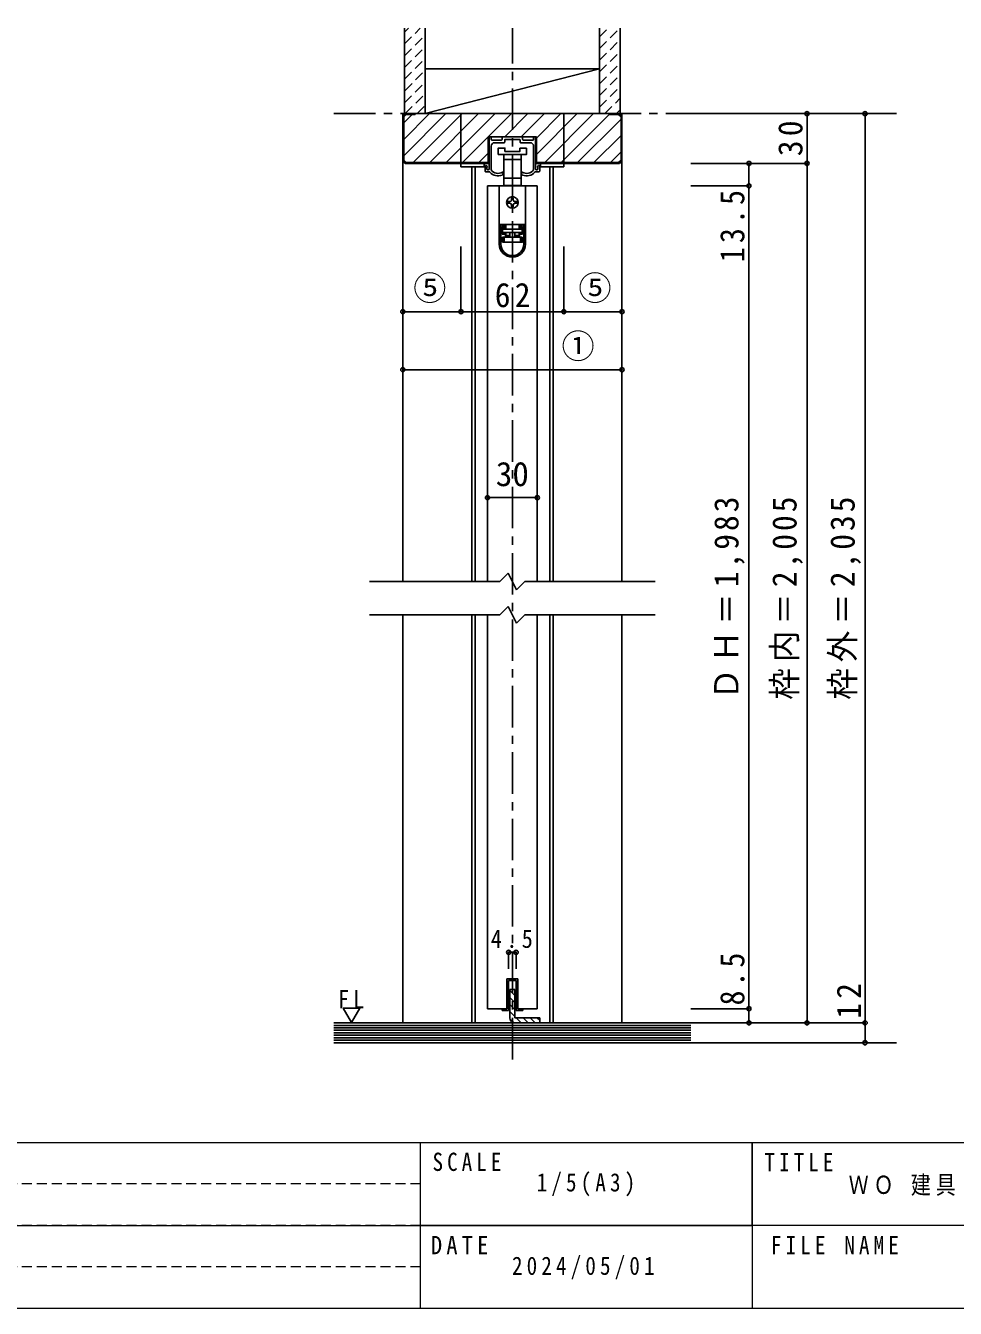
# Model space of a CAD drawing. Units: millimetres on the paper, with parts at other scales. Extents: x -197 to 362, y -138 to 137.
# Drawn here: x -29.7 to 82.3, y -138 to 16.6 of the extents above; entities that cross this region are included whole.
import ezdxf
from ezdxf.enums import TextEntityAlignment as Align

# ---------------------------------------------------------------- set-up
doc = ezdxf.new("R2010")
doc.units = ezdxf.units.MM
doc.header["$PDMODE"] = 32
doc.header["$PDSIZE"] = 0.5
doc.linetypes.add('CHAIN1', pattern=[8, 5, -1, 1, -1])
doc.linetypes.add('DASHED1', pattern=[1.8, 1.2, -0.6])
for name, color, linetype in [('0-1_通り芯', 4, 'CHAIN1'), ('0-2_柱', 3, 'Continuous'), ('0-3_仕上げ', 2, 'Continuous'), ('0-4_枠', 3, 'Continuous'), ('0-6_扉', 2, 'Continuous'), ('0-7_金物', 7, 'Continuous'), ('0-8_戸当り', 7, 'Continuous'), ('0-A_文字', 7, 'Continuous'), ('0-B_寸法', 7, 'Continuous'), ('0-C_ハッチ', 4, 'DASHED1'), ('F-A_文字', 7, 'Continuous')]:
    doc.layers.add(name, color=color, linetype=linetype)
doc.layers.add('F-0_補助線', color=7, linetype='Continuous', lineweight=18)
doc.styles.add('ＭＳ ゴシック', font='')
doc.styles.get('ＭＳ ゴシック').set_extended_font_data('MS Gothic')

msp = doc.modelspace()

# ---------------------------------------------------------------- linework, layer by layer
at = {"layer": '0-1_通り芯'}
for p, q in [((28.921, -108), (28.921, 16.25)), ((7.421, 5.95), (75.221, 5.95)), ((7.421, -106), (75.221, -106))]:
    msp.add_line(p, q, dxfattribs=at)
at = {"layer": '0-2_柱'}
for p, q in [((18.421, 11.35), (39.421, 11.35)), ((39.421, 5.95), (18.421, 5.95))]:
    msp.add_line(p, q, dxfattribs=at)
at = {"layer": '0-2_柱', "color": 7}
msp.add_line((18.421, 5.95), (39.421, 11.35), dxfattribs=at)
at = {"layer": '0-3_仕上げ'}
for p, q in [((15.921, 5.95), (15.921, 16.25)), ((18.421, 5.95), (18.421, 16.25)), ((39.421, 5.95), (39.421, 16.25)), ((41.921, 5.95), (41.921, 16.25)), ((50.421, -103.6), (7.421, -103.6)), ((50.421, -106), (7.421, -106))]:
    msp.add_line(p, q, dxfattribs=at)
at = {"layer": '0-3_仕上げ', "color": 7}
for p, q in [((50.421, -103.9), (7.421, -103.9)), ((50.421, -104.2), (7.421, -104.2)), ((50.421, -104.5), (7.421, -104.5)), ((50.421, -104.8), (7.421, -104.8)), ((50.421, -105.1), (7.421, -105.1)), ((50.421, -105.4), (7.421, -105.4)), ((50.421, -105.7), (7.421, -105.7))]:
    msp.add_line(p, q, dxfattribs=at)
at = {"layer": '0-4_枠'}
for p, q in [((15.721, 5.65), (16.021, 5.95)), ((15.721, 0.25), (15.721, 5.65)), ((15.821, 5.55), (16.121, 5.85)), ((15.821, 0.35), (15.821, 5.55)), ((16.121, 5.85), (17.221, 5.85)), ((17.221, 5.85), (17.221, 5.95)), ((22.721, -0.05), (22.721, 5.95)), ((35.121, 5.95), (35.121, -0.05)), ((40.621, 5.95), (40.621, 5.85)), ((41.721, 5.85), (40.621, 5.85)), ((42.021, 5.55), (41.721, 5.85)), ((42.021, 5.55), (42.021, 0.35)), ((42.121, 5.65), (42.121, 0.25)), ((26.021, 3.15), (31.821, 3.15)), ((26.021, -0.05), (26.021, 3.15)), ((31.821, -0.05), (31.821, 3.15)), ((16.021, -0.05), (15.721, 0.25)), ((16.121, 0.05), (15.821, 0.35)), ((16.121, 0.05), (26.021, 0.05)), ((41.721, 0.05), (31.821, 0.05)), ((41.721, 0.05), (42.021, 0.35)), ((41.821, -0.05), (42.121, 0.25)), ((16.021, -0.05), (26.021, -0.05)), ((41.821, -0.05), (31.821, -0.05))]:
    msp.add_line(p, q, dxfattribs=at)
at = {"layer": '0-4_枠', "color": 4}
for p, q in [((15.721, -50.425), (15.721, 5.95)), ((42.121, 5.95), (42.121, -50.425)), ((24.021, -50.425), (24.021, -0.45)), ((33.821, -0.45), (33.821, -50.425)), ((15.721, -103.6), (15.721, -54.425)), ((24.021, -54.425), (24.021, -103.6)), ((33.821, -54.425), (33.821, -103.6)), ((42.121, -54.425), (42.121, -103.6))]:
    msp.add_line(p, q, dxfattribs=at)
at = {"layer": '0-4_枠'}
msp.add_lwpolyline([(42.121, 5.65), (41.821, 5.95), (16.021, 5.95)], dxfattribs=at)
at = {"layer": '0-6_扉', "color": 6}
for p, q in [((25.921, -2.75), (31.921, -2.75)), ((25.921, -2.75), (25.921, -50.425)), ((31.921, -2.75), (31.921, -50.425)), ((25.921, -54.425), (25.921, -101.9)), ((31.921, -54.425), (31.921, -101.9)), ((28.271, -98.3), (28.271, -101.9)), ((25.921, -101.9), (28.271, -101.9)), ((29.571, -101.9), (31.921, -101.9))]:
    msp.add_line(p, q, dxfattribs=at)
at = {"layer": '0-6_扉'}
for p, q in [((27.421, -50.425), (28.421, -49.425)), ((28.421, -49.425), (29.421, -51.425)), ((11.721, -50.425), (27.421, -50.425)), ((29.421, -51.425), (30.421, -50.425)), ((30.421, -50.425), (46.121, -50.425)), ((27.421, -54.425), (28.421, -53.425)), ((28.421, -53.425), (29.421, -55.425)), ((11.721, -54.425), (27.421, -54.425)), ((29.421, -55.425), (30.421, -54.425)), ((30.421, -54.425), (46.121, -54.425))]:
    msp.add_line(p, q, dxfattribs=at)
at = {"layer": '0-6_扉', "color": 6}
msp.add_lwpolyline([(28.271, -98.3), (29.571, -98.3), (29.571, -101.9)], dxfattribs=at)
at = {"layer": '0-7_金物'}
for p, q in [((26.221, 3.15), (26.261, 3.15)), ((27.791, 3.15), (30.051, 3.15)), ((31.621, 3.15), (31.581, 3.15)), ((26.121, -0.71), (26.121, 3.05)), ((26.361, 2.85), (26.361, 3.05)), ((26.361, -0.775), (26.361, 2.05)), ((26.461, 2.75), (27.591, 2.75)), ((26.761, 2.45), (27.931, 2.45)), ((27.691, 2.85), (27.691, 3.05)), ((27.991, 2.51), (27.991, 2.79)), ((28.051, 2.85), (28.861, 2.85)), ((28.921, 2.91), (28.861, 2.85)), ((28.981, 2.85), (28.921, 2.91)), ((28.981, 2.85), (29.791, 2.85)), ((30.621, 1.81), (29.821, 1.81)), ((29.851, 2.51), (29.851, 2.79)), ((31.081, 2.45), (29.911, 2.45)), ((30.151, 2.85), (30.151, 3.05)), ((31.381, 2.75), (30.251, 2.75)), ((31.481, 2.85), (31.481, 3.05)), ((31.481, -0.775), (31.481, 2.05)), ((31.721, -0.71), (31.721, 3.05)), ((29.971, 0.41), (29.971, 1.01)), ((29.971, -1.91), (29.971, 0.41)), ((25.621, -0.95), (25.621, -0.41)), ((25.721, -1.05), (26.181, -1.05)), ((25.861, -0.71), (25.861, -0.49)), ((26.021, -0.81), (25.961, -0.81)), ((27.821, -1.267), (27.821, -1.15)), ((30.021, -1.267), (30.021, -1.15)), ((32.121, -1.05), (31.661, -1.05)), ((31.821, -0.81), (31.881, -0.81)), ((31.981, -0.71), (31.981, -0.49)), ((32.221, -0.95), (32.221, -0.41)), ((27.341, -2.75), (27.341, -7.41)), ((30.501, -2.75), (27.341, -2.75)), ((28.921, -1.81), (27.871, -1.81)), ((27.871, -1.81), (27.871, -2.69)), ((27.871, -2.69), (28.121, -2.69)), ((28.121, -2.69), (28.121, -2.75)), ((29.721, -2.69), (28.121, -2.69)), ((29.971, -1.81), (28.921, -1.81)), ((29.721, -2.69), (29.971, -2.69)), ((29.721, -2.75), (29.721, -2.69)), ((29.971, -2.69), (29.971, -1.81)), ((30.501, -2.75), (30.501, -7.41)), ((28.821, -4.45), (28.821, -4.25)), ((29.021, -4.25), (29.021, -4.45)), ((28.421, -4.65), (28.621, -4.65)), ((28.621, -4.85), (28.421, -4.85)), ((28.821, -5.25), (28.821, -5.05)), ((29.021, -5.05), (29.021, -5.25)), ((29.221, -4.65), (29.421, -4.65)), ((29.421, -4.85), (29.221, -4.85)), ((27.341, -7.41), (30.501, -7.41)), ((27.341, -7.41), (27.341, -7.43)), ((27.341, -7.43), (27.541, -7.43)), ((27.341, -9.77), (27.341, -7.43)), ((27.541, -7.43), (28.081, -7.43)), ((27.541, -7.43), (27.541, -9.77)), ((28.081, -7.63), (27.701, -7.63)), ((27.701, -8.57), (27.701, -7.63)), ((27.941, -7.41), (27.941, -7.43)), ((28.081, -7.63), (28.081, -7.43)), ((28.081, -7.83), (28.081, -7.63)), ((28.121, -7.41), (28.121, -7.85)), ((29.721, -7.85), (29.721, -7.41)), ((29.761, -7.43), (30.301, -7.43)), ((29.761, -7.43), (29.761, -7.63)), ((30.141, -7.63), (29.761, -7.63)), ((29.901, -7.43), (29.901, -7.41)), ((30.141, -7.63), (30.141, -8.57)), ((30.301, -7.43), (30.501, -7.43)), ((30.301, -9.77), (30.301, -7.43)), ((30.501, -7.41), (30.501, -7.43)), ((30.501, -7.43), (30.501, -9.77)), ((27.701, -7.83), (28.081, -7.83)), ((27.701, -8.57), (28.081, -8.57)), ((27.741, -7.95), (27.741, -7.85)), ((27.741, -7.85), (28.121, -7.85)), ((27.741, -7.95), (27.741, -8.35)), ((30.101, -7.95), (27.741, -7.95)), ((27.741, -8.35), (30.101, -8.35)), ((27.941, -8.95), (27.741, -8.95)), ((27.741, -8.95), (27.741, -9.55)), ((29.901, -8.95), (27.941, -8.95)), ((28.081, -8.95), (28.081, -8.57)), ((28.621, -8.75), (28.121, -8.75)), ((28.621, -8.35), (28.621, -8.95)), ((29.221, -8.35), (29.221, -8.95)), ((29.721, -7.85), (30.101, -7.85)), ((29.721, -8.75), (29.721, -8.35)), ((29.761, -8.37), (29.761, -8.57)), ((30.141, -8.37), (29.761, -8.37)), ((29.761, -8.57), (29.761, -8.95)), ((29.761, -8.57), (30.141, -8.57)), ((30.101, -8.95), (29.901, -8.95)), ((29.901, -8.95), (29.901, -9.55)), ((30.101, -7.85), (30.101, -7.95)), ((30.101, -8.35), (30.101, -7.95)), ((27.941, -9.55), (29.901, -9.55)), ((29.571, -98.3), (28.271, -98.3)), ((28.271, -98.3), (28.271, -101.9)), ((28.471, -98.5), (29.371, -98.5)), ((28.471, -98.5), (28.471, -102.1)), ((29.371, -102.1), (29.371, -98.5)), ((28.471, -102.1), (27.671, -102.1)), ((29.371, -102.1), (30.171, -102.1))]:
    msp.add_line(p, q, dxfattribs=at)
at = {"layer": '0-7_金物', "color": 3}
for p, q in [((29.221, -99.6), (28.621, -99.6)), ((28.621, -103), (28.621, -99.6)), ((29.221, -99.6), (29.221, -103)), ((32.221, -103), (29.221, -103)), ((32.221, -103), (32.221, -103.6)), ((29.221, -103.6), (32.221, -103.6))]:
    msp.add_line(p, q, dxfattribs=at)
at = {"layer": '0-7_金物'}
for points in [[(27.221, 1.01), (28.921, 1.01), (30.621, 1.01), (30.621, 1.81)], [(29.821, 1.81), (29.821, 1.41), (28.021, 1.41), (28.021, 1.81), (27.221, 1.81), (27.221, 1.01)], [(27.871, 1.01), (27.871, 0.41), (27.871, -1.91)], [(27.871, 0.41), (28.921, 0.41), (29.971, 0.41)], [(29.761, -7.63), (29.761, -7.83), (30.141, -7.83)], [(28.081, -8.57), (28.081, -8.37), (27.701, -8.37)], [(27.741, -9.55), (27.941, -9.55), (27.941, -8.95)], [(28.121, -8.35), (28.121, -8.75), (28.121, -8.95)], [(29.721, -8.95), (29.721, -8.75), (29.221, -8.75)], [(29.901, -9.55), (30.101, -9.55), (30.101, -8.95)], [(30.171, -102.1), (30.171, -101.9), (29.571, -101.9), (29.571, -98.3)], [(28.271, -101.9), (27.671, -101.9), (27.671, -102.1)]]:
    msp.add_lwpolyline(points, dxfattribs=at)
msp.add_circle((28.921, -4.75), 0.7, dxfattribs=at)
for centre, radius, start, end in [((26.221, 3.05), 0.1, 90, 180), ((26.261, 3.05), 0.1, 0, 90), ((27.791, 3.05), 0.1, 90, 180), ((30.051, 3.05), 0.1, 0, 90), ((31.581, 3.05), 0.1, 90, 180), ((31.621, 3.05), 0.1, 0, 90), ((26.461, 2.85), 0.1, 180, 270), ((26.761, 2.05), 0.4, 90, 180), ((27.591, 2.85), 0.1, 270, 0), ((27.931, 2.51), 0.06, 270, 0), ((28.051, 2.79), 0.06, 90, 180), ((29.791, 2.79), 0.06, 0, 90), ((29.911, 2.51), 0.06, 180, 270), ((30.251, 2.85), 0.1, 180, 270), ((31.081, 2.05), 0.4, 0, 90), ((31.381, 2.85), 0.1, 270, 0), ((25.741, -0.41), 0.12, 0, 180), ((25.721, -0.95), 0.1, 180, 270.00019), ((25.861, -0.45), 0.04, 270, 90), ((25.961, -0.71), 0.1, 180, 270), ((26.021, -0.71), 0.1, 270, 0), ((26.521, -0.84), 0.4, 211.73927, 220.92587), ((27.201, -0.25), 1.3, 220.92587, 292.44644), ((26.421, -0.775), 0.06, 180, 213.92311), ((27.201, -0.25), 1, 213.92311, 301.89079), ((27.621, -1.267), 0.2, 292.44644, 0), ((27.761, -1.15), 0.06, 0, 121.89079), ((30.081, -1.15), 0.06, 58.10921, 180), ((30.221, -1.267), 0.2, 180, 247.55356), ((30.641, -0.25), 1, 238.10921, 326.07689), ((30.641, -0.25), 1.3, 247.55356, 319.07413), ((31.421, -0.775), 0.06, 326.07689, 0), ((31.321, -0.84), 0.4, 319.07413, 328.26073), ((31.821, -0.71), 0.1, 180, 270), ((31.881, -0.71), 0.1, 270, 0), ((31.981, -0.45), 0.04, 90, 270), ((32.101, -0.41), 0.12, 0, 180), ((32.121, -0.95), 0.1, 269.99981, 360), ((28.621, -4.45), 0.2, 270, 0), ((28.921, -4.25), 0.1, 90, 180), ((28.921, -4.25), 0.1, 0, 90), ((29.221, -4.45), 0.2, 180, 270), ((28.421, -4.75), 0.1, 90, 180), ((28.421, -4.75), 0.1, 180, 270), ((28.621, -5.05), 0.2, 0, 90), ((28.921, -5.25), 0.1, 180, 270), ((28.921, -5.25), 0.1, 270, 0), ((29.221, -5.05), 0.2, 90, 180), ((29.421, -4.75), 0.1, 0, 90), ((29.421, -4.75), 0.1, 270, 0), ((28.921, -9.77), 1.58, 180, 0), ((28.921, -9.77), 1.38, 180, 0)]:
    msp.add_arc(centre, radius, start, end, dxfattribs=at)
at = {"layer": '0-7_金物', "color": 3}
msp.add_arc((29.221, -103), 0.6, 180, 270, dxfattribs=at)
at = {"layer": '0-8_戸当り'}
for p, q in [((22.721, -0.45), (22.721, -0.05)), ((24.421, -50.425), (24.421, -0.45)), ((32.321, -0.45), (32.321, -0.05)), ((35.121, -0.45), (32.321, -0.45)), ((33.421, -0.45), (33.421, -50.425)), ((35.121, -0.45), (35.121, -0.05)), ((24.421, -54.425), (24.421, -103.6)), ((33.421, -54.425), (33.421, -103.6))]:
    msp.add_line(p, q, dxfattribs=at)
msp.add_lwpolyline([(22.721, -0.45), (25.521, -0.45), (25.521, -0.05)], dxfattribs=at)
at = {"layer": '0-A_文字'}
for p, q in [((8.534, -101.837), (10.534, -101.837)), ((8.534, -101.837), (9.534, -103.569)), ((10.534, -101.837), (9.534, -103.569))]:
    msp.add_line(p, q, dxfattribs=at)
at = {"layer": '0-B_寸法', "color": 4}
for p, q in [((71.421, 5.95), (50.421, 5.95)), ((64.421, 5.95), (64.421, -0.05)), ((71.421, -103.6), (71.421, 5.95)), ((64.421, -0.05), (50.421, -0.05)), ((64.421, -103.6), (64.421, -0.05)), ((57.421, -2.75), (57.421, -101.9)), ((22.721, -17.911), (22.721, -10.05)), ((35.121, -17.911), (35.121, -10.05)), ((15.721, -17.911), (15.721, -12.75)), ((42.121, -17.911), (42.121, -12.75)), ((22.721, -17.911), (15.721, -17.911)), ((22.721, -17.911), (35.121, -17.911)), ((35.121, -17.911), (42.121, -17.911)), ((15.721, -24.911), (15.721, -20.099)), ((42.121, -24.911), (42.121, -20.099)), ((15.721, -24.911), (42.121, -24.911)), ((31.921, -40.311), (25.921, -40.311)), ((28.471, -95.1), (28.471, -97.1)), ((28.471, -95.1), (29.371, -95.1)), ((29.371, -95.1), (29.371, -97.1)), ((57.421, -101.9), (50.421, -101.9)), ((57.421, -101.9), (57.421, -103.6)), ((71.421, -106), (50.421, -106))]:
    msp.add_line(p, q, dxfattribs=at)
for points in [[(57.421, -0.05), (57.421, -2.75), (50.421, -2.75)], [(71.421, -106), (71.421, -103.6), (50.421, -103.6)]]:
    msp.add_lwpolyline(points, dxfattribs=at)
at = {"layer": '0-B_寸法'}
for p in [(64.421, 5.95), (71.421, 5.95), (57.421, -0.05), (64.421, -0.05), (57.421, -2.75), (15.721, -17.911), (22.721, -17.911), (35.121, -17.911), (42.121, -17.911), (15.721, -24.911), (42.121, -24.911), (25.921, -40.311), (31.921, -40.311), (28.471, -95.1), (29.371, -95.1), (57.421, -101.9), (57.421, -103.6), (64.421, -103.6), (71.421, -103.6), (71.421, -106)]:
    msp.add_point(p, dxfattribs=at)
at = {"layer": '0-C_ハッチ'}
for p, q in [((15.921, 14.343), (17.828, 16.25)), ((15.921, 15.757), (16.414, 16.25)), ((39.421, 13.801), (41.921, 16.301)), ((39.421, 15.215), (40.456, 16.25)), ((15.921, 12.928), (18.421, 15.428)), ((15.921, 11.514), (18.421, 14.014)), ((39.421, 12.387), (41.921, 14.887)), ((15.921, 10.1), (18.421, 12.6)), ((39.421, 10.972), (41.921, 13.472)), ((15.985, 8.75), (18.421, 11.186)), ((39.421, 9.558), (41.921, 12.058)), ((15.915, 7.266), (18.421, 9.771)), ((39.421, 8.144), (41.921, 10.644)), ((16.013, 5.95), (18.421, 8.357)), ((39.421, 6.73), (41.921, 9.23)), ((40.055, 5.95), (41.921, 7.816)), ((17.428, 5.95), (18.421, 6.943)), ((41.469, 5.95), (41.921, 6.401))]:
    msp.add_line(p, q, dxfattribs=at)
at = {"layer": '0-C_ハッチ', "linetype": 'Continuous'}
for p, q in [((15.821, 0.876), (20.895, 5.95)), ((15.821, 2.856), (18.915, 5.95)), ((15.821, 4.835), (16.835, 5.85)), ((16.975, 0.05), (22.875, 5.95)), ((18.955, 0.05), (24.855, 5.95)), ((26.835, 5.95), (20.935, 0.05)), ((22.915, 0.05), (28.815, 5.95)), ((27.995, 3.15), (30.795, 5.95)), ((29.974, 3.15), (32.774, 5.95)), ((31.821, 1.036), (36.734, 5.95)), ((31.821, 3.016), (34.754, 5.95)), ((32.814, 0.05), (38.714, 5.95)), ((34.794, 0.05), (40.621, 5.877)), ((42.021, 5.297), (36.774, 0.05)), ((38.754, 0.05), (42.021, 3.317)), ((24.895, 0.05), (26.021, 1.176)), ((40.734, 0.05), (42.021, 1.337)), ((29.221, -100.296), (28.621, -99.696)), ((29.221, -101.145), (28.621, -100.545)), ((29.221, -101.994), (28.621, -101.394)), ((29.221, -102.842), (28.621, -102.242)), ((29.122, -103.592), (28.629, -103.099)), ((29.979, -103.6), (29.379, -103)), ((30.827, -103.6), (30.227, -103)), ((31.676, -103.6), (31.076, -103)), ((32.221, -103.296), (31.924, -103))]:
    msp.add_line(p, q, dxfattribs=at)
at = {"layer": 'F-0_補助線', "color": 3}
msp.add_line((-197.169, -118), (197.831, -118), dxfattribs=at)
at = {"layer": 'F-0_補助線', "color": 2, "linetype": 'DASHED1'}
for p, q in [((17.831, -123), (-57.169, -123)), ((17.831, -128), (-57.169, -128)), ((17.831, -133), (-57.169, -133))]:
    msp.add_line(p, q, dxfattribs=at)
at = {"layer": 'F-0_補助線', "color": 2}
msp.add_line((-57.169, -128), (17.831, -128), dxfattribs=at)
at = {"layer": 'F-0_補助線', "color": 3}
msp.add_lwpolyline([(-197.169, 137), (197.831, 137), (197.831, -138), (-197.169, -138)], close=True, dxfattribs=at)
at = {"layer": 'F-0_補助線', "color": 2}
for points in [[(17.831, -118), (57.831, -118), (57.831, -128), (17.831, -128)], [(57.831, -118), (177.831, -118), (177.831, -128), (57.831, -128)], [(17.831, -128), (57.831, -128), (57.831, -138), (17.831, -138)]]:
    msp.add_lwpolyline(points, close=True, dxfattribs=at)

# ---------------------------------------------------------------- texts
at = {"layer": '0-A_文字', "insert": (7.909, -101.837), "char_height": 2.199, "attachment_point": 7, "style": 'ＭＳ ゴシック'}
msp.add_mtext('\\T1.36;\\W0.9;FL', dxfattribs=at)
at = {"layer": '0-B_寸法', "style": 'ＭＳ ゴシック'}
for s, p in [('⑤', (16.971, -17.411)), ('⑤', (36.871, -17.411)), ('①', (34.835, -24.411)), ('30', (26.921, -39.811))]:
    msp.add_text(s, height=2.933, dxfattribs=at).set_placement(p, align=Align.BOTTOM_LEFT)
at = {"layer": '0-B_寸法', "char_height": 2.933, "attachment_point": 7, "rotation": 90, "style": 'ＭＳ ゴシック'}
for s, insert in [('\\T1.27;\\W0.95;30', (63.921, 0.825)), ('\\T1.28;\\W0.9;13.5', (56.921, -11.943)), ('\\T1.19;\\W0.95;ＤＨ＝1,983', (56.921, -64.675)), ('\\T1.19;\\W0.95;枠内＝2,005', (63.921, -64.675)), ('\\T1.19;\\W0.95;枠外＝2,035', (70.921, -64.675)), ('\\T1.27;\\W0.9;8.5', (56.921, -101.5)), ('\\T1.27;\\W0.95;12', (70.921, -103.115))]:
    msp.add_mtext(s, dxfattribs=dict(at, insert=insert))
at = {"layer": '0-B_寸法', "attachment_point": 7, "style": 'ＭＳ ゴシック'}
for s, insert, char_height in [('\\T1.27;\\W0.95;62', (26.796, -17.411), 2.933), ('\\T1.38;\\W0.9;4.5', (26.321, -94.6), 2.199)]:
    msp.add_mtext(s, dxfattribs=dict(at, insert=insert, char_height=char_height))
at = {"layer": 'F-A_文字', "char_height": 2.199, "attachment_point": 7, "style": 'ＭＳ ゴシック'}
for s, insert in [('\\T1.38;\\W0.85;SCALE', (19.3, -121.478)), ('\\T1.38;\\W0.85;TITLE', (59.3, -121.478)), ('\\T1.39;\\W0.85;1/5(A3)', (31.843, -124.5)), ('\\T1.25;\\W0.8;ＷＯ\\~建具\\~Ｈ２０引き込み戸（上吊り）下地枠\\~壁厚130・145・181㎜幅', (69.443, -124.5)), ('\\T1.38;\\W0.9;DATE', (19.106, -131.478)), ('\\T1.39;\\W0.85;FILE\\~NAME', (60.075, -131.478)), ('\\T1.39;\\W0.85;2024/05/01', (28.87, -134.5))]:
    msp.add_mtext(s, dxfattribs=dict(at, insert=insert))

doc.saveas('drawing.dxf')
